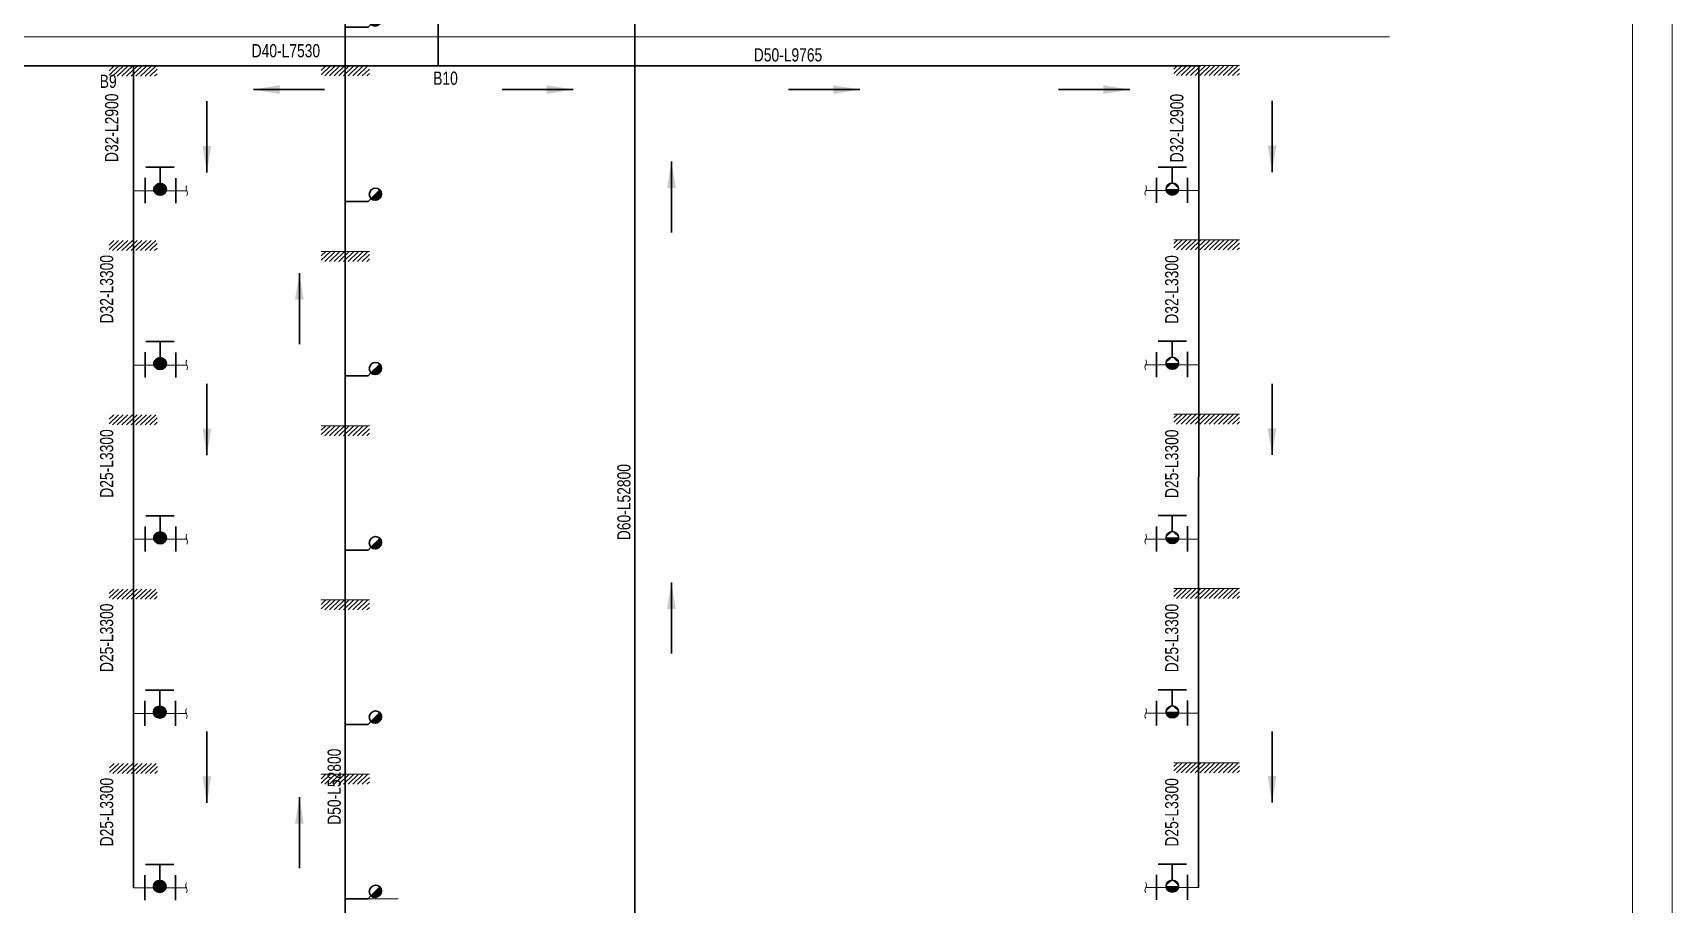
# Model space of a CAD drawing. Header units: millimetres. Extents: x -819040 to 60987, y -269988 to 131461.
# Drawn here: x -92518 to -61465, y 83075 to 99574 of the extents above; entities that cross this region are included whole.
import ezdxf

# ---------------------------------------------------------------- set-up
doc = ezdxf.new("R2010")
doc.units = ezdxf.units.MM
doc.linetypes.add('ACAD_ISO02W100', pattern=[15, 12, -3])
doc.linetypes.add('DOT', pattern=[0.25, 0, -0.25])
doc.layers.get('0').update_dxf_attribs({"lineweight": 9})
doc.layers.get('Defpoints').update_dxf_attribs({"lineweight": 9})
for name, color, linetype, lineweight in [('CAP LANH-CONTINOUS', 4, 'Continuous', 30), ('CAP LANH-CONTINOUS @ 50', 4, 'Continuous', 30), ('GHI CHU @ 100', 51, 'Continuous', 9), ('KHUNG GIAY-A2', 7, 'Continuous', 9), ('KICH THUOC', 21, 'Continuous', 13), ('KICH THUOC @ 100', 21, 'Continuous', 13), ('NETMANH', 43, 'Continuous', 9), ('THAY', 9, 'Continuous', 9)]:
    doc.layers.add(name, color=color, linetype=linetype, lineweight=lineweight)
doc.styles.add('KICH THUOC', font='arial.ttf', dxfattribs={"width": 0.75})
doc.styles.add('TCVN-5', font='arial.ttf', dxfattribs={"width": 0.75, "height": 5})
doc.dimstyles.new('TCVN-2.5 D-L', dxfattribs={"dimtxt": 2.5, "dimasz": 1.2, "dimexe": 1.2, "dimexo": 0, "dimgap": 0.8, "dimtad": 1, "dimtoh": 1, "dimdec": 0, "dimzin": 0, "dimdsep": 46, "dimtxsty": 'KICH THUOC', "dimblk": 'ARCHTICK', "dimcen": 1.2, "dimdle": 1.2, "dimse1": 1, "dimse2": 1, "dimsd1": 1, "dimsd2": 1, "dimclrd": 256, "dimclre": 256, "dimclrt": 256, "dimadec": 0, "dimazin": 0, "dimtm": 1e-09, "dimtfac": 1, "dimtdec": 0, "dimtofl": 0, "dimtmove": 0, "dimatfit": 2, "dimfxl": 1, "dimtolj": 1, "dimtzin": 0, "dimlwd": -1, "dimlwe": -1, "dimarcsym": 1})
doc.dimstyles.new('TCVN-5 D-i-L', dxfattribs={"dimtxt": 5, "dimasz": 1.2, "dimexe": 1.2, "dimexo": 0, "dimgap": 0.8, "dimtad": 1, "dimtoh": 1, "dimdec": 0, "dimzin": 0, "dimdsep": 46, "dimtxsty": 'KICH THUOC', "dimblk": 'ARCHTICK', "dimcen": 1.2, "dimdle": 1.2, "dimse1": 1, "dimse2": 1, "dimsd1": 1, "dimsd2": 1, "dimclrd": 256, "dimclre": 256, "dimclrt": 256, "dimadec": 0, "dimazin": 0, "dimtm": 1e-09, "dimtfac": 1, "dimtdec": 0, "dimtofl": 0, "dimtmove": 1, "dimatfit": 2, "dimfxl": 1, "dimtolj": 1, "dimtzin": 0, "dimlwd": -1, "dimlwe": -1, "dimarcsym": 1})

# ---------------------------------------------------------------- blocks, each defined once
blk = doc.blocks.new('*D1930')
at = {"layer": 'Defpoints', "color": 0, "transparency": 16777216}
for p in [(-96777, 98946), (-90609, 98946), (-90609, 98946)]:
    blk.add_point(p, dxfattribs=at)
at = {"layer": 'KICH THUOC', "transparency": 16777216, "insert": (-93693, 99154), "char_height": 250, "attachment_point": 5, "style": 'KICH THUOC'}
blk.add_mtext('\\A1;D40-L6870', dxfattribs=at)
blk = doc.blocks.new('_ArchTick')
at = {"color": 0, "linetype": 'ByBlock', "const_width": 0.15}
blk.add_lwpolyline([(-0.5, -0.5), (0.5, 0.5)], dxfattribs=at)
blk = doc.blocks.new('*D1931')
at = {"layer": 'Defpoints', "color": 0, "transparency": 16777216}
for p in [(-90609, 98946), (-84838, 98946), (-84838, 98946)]:
    blk.add_point(p, dxfattribs=at)
at = {"layer": 'KICH THUOC', "transparency": 16777216, "insert": (-87724, 99233), "char_height": 250, "attachment_point": 5, "style": 'KICH THUOC'}
blk.add_mtext('\\A1;D40-L7530', dxfattribs=at)
blk = doc.blocks.new('*D1932')
at = {"layer": 'Defpoints', "color": 0, "transparency": 16777216}
for p in [(-84838, 98946), (-70434, 98946), (-70434, 97823)]:
    blk.add_point(p, dxfattribs=at)
at = {"layer": 'KICH THUOC', "transparency": 16777216, "insert": (-78213, 99154), "char_height": 250, "attachment_point": 5, "style": 'KICH THUOC'}
blk.add_mtext('\\A1;D50-L9765', dxfattribs=at)
blk = doc.blocks.new('*D1938')
at = {"layer": 'Defpoints', "color": 0, "transparency": 16777216}
for p in [(-84838, 115446), (-84838, 98946), (-84838, 98946)]:
    blk.add_point(p, dxfattribs=at)
at = {"layer": 'KICH THUOC', "transparency": 16777216, "insert": (-85046, 107196), "char_height": 250, "attachment_point": 5, "rotation": 89.9995, "style": 'KICH THUOC'}
blk.add_mtext('\\A1;D50-L16500', dxfattribs=at)
blk = doc.blocks.new('*D1954')
at = {"layer": 'Defpoints', "color": 0, "transparency": 16777216}
for p in [(-90910, 86469), (-90609, 86469), (-90609, 83169)]:
    blk.add_point(p, dxfattribs=at)
at = {"layer": 'KICH THUOC', "transparency": 16777216, "insert": (-91118, 84819), "char_height": 250, "attachment_point": 5, "rotation": 90, "style": 'KICH THUOC'}
blk.add_mtext('\\A1;D25-L3300', dxfattribs=at)
blk = doc.blocks.new('*D1955')
at = {"layer": 'Defpoints', "color": 0, "transparency": 16777216}
for p in [(-90910, 89769), (-90602, 89769), (-90609, 86469)]:
    blk.add_point(p, dxfattribs=at)
at = {"layer": 'KICH THUOC', "transparency": 16777216, "insert": (-91118, 88119), "char_height": 250, "attachment_point": 5, "rotation": 90, "style": 'KICH THUOC'}
blk.add_mtext('\\A1;D25-L3300', dxfattribs=at)
blk = doc.blocks.new('*D1956')
at = {"layer": 'Defpoints', "color": 0, "transparency": 16777216}
for p in [(-90910, 93069), (-90602, 93069), (-90602, 89769)]:
    blk.add_point(p, dxfattribs=at)
at = {"layer": 'KICH THUOC', "transparency": 16777216, "insert": (-91118, 91419), "char_height": 250, "attachment_point": 5, "rotation": 90, "style": 'KICH THUOC'}
blk.add_mtext('\\A1;D25-L3300', dxfattribs=at)
blk = doc.blocks.new('*D1957')
at = {"layer": 'Defpoints', "color": 0, "transparency": 16777216}
for p in [(-90910, 96369), (-90602, 96369), (-90602, 93069)]:
    blk.add_point(p, dxfattribs=at)
at = {"layer": 'KICH THUOC', "transparency": 16777216, "insert": (-91118, 94719), "char_height": 250, "attachment_point": 5, "rotation": 90, "style": 'KICH THUOC'}
blk.add_mtext('\\A1;D32-L3300', dxfattribs=at)
blk = doc.blocks.new('*D1958')
at = {"layer": 'Defpoints', "color": 0, "transparency": 16777216}
for p in [(-90813, 99269), (-90599, 99269), (-90602, 96369)]:
    blk.add_point(p, dxfattribs=at)
at = {"layer": 'KICH THUOC', "transparency": 16777216, "insert": (-91022, 97775), "char_height": 250, "attachment_point": 5, "rotation": 89.9304, "style": 'KICH THUOC'}
blk.add_mtext('\\A1;D32-L2900', dxfattribs=at)
blk = doc.blocks.new('*D1959')
at = {"layer": 'Defpoints', "color": 0, "transparency": 16777216}
for p in [(-70735, 86464), (-70434, 86464), (-70434, 83164)]:
    blk.add_point(p, dxfattribs=at)
at = {"layer": 'KICH THUOC', "transparency": 16777216, "insert": (-70943, 84814), "char_height": 250, "attachment_point": 5, "rotation": 90, "style": 'KICH THUOC'}
blk.add_mtext('\\A1;D25-L3300', dxfattribs=at)
blk = doc.blocks.new('*D1960')
at = {"layer": 'Defpoints', "color": 0, "transparency": 16777216}
for p in [(-70735, 89764), (-70427, 89764), (-70434, 86464)]:
    blk.add_point(p, dxfattribs=at)
at = {"layer": 'KICH THUOC', "transparency": 16777216, "insert": (-70943, 88114), "char_height": 250, "attachment_point": 5, "rotation": 90, "style": 'KICH THUOC'}
blk.add_mtext('\\A1;D25-L3300', dxfattribs=at)
blk = doc.blocks.new('*D1961')
at = {"layer": 'Defpoints', "color": 0, "transparency": 16777216}
for p in [(-70735, 93064), (-70427, 93064), (-70427, 89764)]:
    blk.add_point(p, dxfattribs=at)
at = {"layer": 'KICH THUOC', "transparency": 16777216, "insert": (-70943, 91414), "char_height": 250, "attachment_point": 5, "rotation": 90, "style": 'KICH THUOC'}
blk.add_mtext('\\A1;D25-L3300', dxfattribs=at)
blk = doc.blocks.new('*D1962')
at = {"layer": 'Defpoints', "color": 0, "transparency": 16777216}
for p in [(-70735, 96364), (-70427, 96364), (-70427, 93064)]:
    blk.add_point(p, dxfattribs=at)
at = {"layer": 'KICH THUOC', "transparency": 16777216, "insert": (-70943, 94714), "char_height": 250, "attachment_point": 5, "rotation": 90, "style": 'KICH THUOC'}
blk.add_mtext('\\A1;D32-L3300', dxfattribs=at)
blk = doc.blocks.new('*D1963')
at = {"layer": 'Defpoints', "color": 0, "transparency": 16777216}
for p in [(-70638, 99264), (-70424, 99264), (-70427, 96364)]:
    blk.add_point(p, dxfattribs=at)
at = {"layer": 'KICH THUOC', "transparency": 16777216, "insert": (-70848, 97769), "char_height": 250, "attachment_point": 5, "rotation": 89.9304, "style": 'KICH THUOC'}
blk.add_mtext('\\A1;D32-L2900', dxfattribs=at)
blk = doc.blocks.new('*U250')
at = {"layer": 'CAP LANH-CONTINOUS'}
h = blk.add_hatch(color=4, dxfattribs=at)
edge = h.paths.add_edge_path()
edge.add_ellipse((228, 12), major_axis=(-84.4, -84.4), ratio=0.942857, start_angle=360, end_angle=540)
edge.add_line((312, 96), (143, -73))
for p, q in [((143, -73), (312, 96)), ((87, -128), (-344, -128)), ((87, -128), (143, -73))]:
    blk.add_line(p, q, dxfattribs=at)
blk.add_ellipse((228, 12), major_axis=(-84.4, -84.4), ratio=0.942857, start_param=3.141593, end_param=9.424778, dxfattribs=at)
blk = doc.blocks.new('*U251')
at = {"layer": 'CAP LANH-CONTINOUS', "color": 0, "linetype": 'ByBlock', "lineweight": -2, "transparency": 16777216}
for p in [(0, 42900), (0, 39600), (0, 36300), (0, 33000), (0, 29700), (0, 26400), (0, 23100), (0, 19800), (0, 16500), (0, 13200), (0, 9900), (0, 6600), (0, 3300), (0, 0)]:
    blk.add_blockref('*U250', p, dxfattribs=at)
blk = doc.blocks.new('*D2138')
at = {"layer": 'Defpoints', "color": 0, "transparency": 16777216}
for p in [(-81112, 117893), (-81112, 117893), (-81112, 63483)]:
    blk.add_point(p, dxfattribs=at)
at = {"layer": 'KICH THUOC', "transparency": 16777216, "insert": (-81320, 90688), "char_height": 250, "attachment_point": 5, "rotation": 90, "style": 'KICH THUOC'}
blk.add_mtext('\\A1;D60-L52800', dxfattribs=at)
blk = doc.blocks.new('*D2140')
at = {"layer": 'Defpoints', "color": 0, "transparency": 16777216}
for p in [(-86599, 108635), (-86599, 108635), (-86599, 61964)]:
    blk.add_point(p, dxfattribs=at)
at = {"layer": 'KICH THUOC', "transparency": 16777216, "insert": (-86807, 85300), "char_height": 250, "attachment_point": 5, "rotation": 90, "style": 'KICH THUOC'}
blk.add_mtext('\\A1;D50-L52800', dxfattribs=at)
blk = doc.blocks.new('*U254')
at = {"layer": 'CAP LANH-CONTINOUS @ 50'}
blk.add_leader([(673, 0), (0, 0)], dimstyle='TCVN-5 D-i-L', override={"dimscale": 50, "dimasz": 5, "dimgap": 0.8, "dimtad": 0}, dxfattribs=at)

msp = doc.modelspace()

# ---------------------------------------------------------------- hatches: boundary and pattern name
at = {"layer": 'CAP LANH-CONTINOUS'}
h = msp.add_hatch(color=4, dxfattribs=at)
edge = h.paths.add_edge_path()
edge.add_ellipse((-90106.1, 96611.4), major_axis=(-119.4, 0), ratio=0.9428571, start_angle=-1.85398, end_angle=90)
edge.add_ellipse((-90106.1, 96611.4), major_axis=(-119.4, 0), ratio=0.9428571, start_angle=90, end_angle=181.85398)
edge.add_line((-89986.8, 96615.1), (-90225.5, 96615.1))
edge = h.paths.add_edge_path()
edge.add_line((-90225.5, 96615.1), (-89986.8, 96615.1))
edge.add_ellipse((-90106.1, 96611.4), major_axis=(-119.4, 0), ratio=0.9428571, start_angle=181.85398, end_angle=270)
edge.add_ellipse((-90106.1, 96611.4), major_axis=(119.4, 0), ratio=0.9428571, start_angle=90, end_angle=178.14602)
h = msp.add_hatch(color=4, dxfattribs=at)
edge = h.paths.add_edge_path()
edge.add_ellipse((-70934.2, 96615.2), major_axis=(119.4, 0), ratio=0.9428571, start_angle=270, end_angle=361.85398, ccw=False)
edge.add_ellipse((-70934.2, 96615.2), major_axis=(119.4, 0), ratio=0.9428571, start_angle=178.14602, end_angle=270, ccw=False)
edge.add_line((-71053.6, 96618.8), (-70814.9, 96618.8))
edge = h.paths.add_edge_path()
edge.add_line((-70814.9, 96618.8), (-71053.6, 96618.8))
edge.add_ellipse((-70934.2, 96615.2), major_axis=(119.4, 0), ratio=0.9428571, start_angle=90, end_angle=178.14602, ccw=False)
edge.add_ellipse((-70934.2, 96615.2), major_axis=(-119.4, 0), ratio=0.9428571, start_angle=181.85398, end_angle=270, ccw=False)
h = msp.add_hatch(color=4, dxfattribs=at)
edge = h.paths.add_edge_path()
edge.add_ellipse((-90106.1, 93311.4), major_axis=(-119.4, 0), ratio=0.9428571, start_angle=-1.85398, end_angle=90)
edge.add_ellipse((-90106.1, 93311.4), major_axis=(119.4, 0), ratio=0.9428571, start_angle=270, end_angle=361.85398)
edge.add_line((-89986.8, 93315.1), (-90225.5, 93315.1))
edge = h.paths.add_edge_path()
edge.add_line((-90225.5, 93315.1), (-89986.8, 93315.1))
edge.add_ellipse((-90106.1, 93311.4), major_axis=(-119.4, 0), ratio=0.9428571, start_angle=181.85398, end_angle=270)
edge.add_ellipse((-90106.1, 93311.4), major_axis=(-119.4, 0), ratio=0.9428571, start_angle=-90, end_angle=-1.85398)
h = msp.add_hatch(color=4, dxfattribs=at)
edge = h.paths.add_edge_path()
edge.add_ellipse((-70934.2, 93316.7), major_axis=(119.4, 0), ratio=0.9428571, start_angle=270, end_angle=361.85398, ccw=False)
edge.add_ellipse((-70934.2, 93316.7), major_axis=(119.4, 0), ratio=0.9428571, start_angle=178.14602, end_angle=270, ccw=False)
edge.add_line((-71053.6, 93320.4), (-70814.9, 93320.4))
edge = h.paths.add_edge_path()
edge.add_line((-70814.9, 93320.4), (-71053.6, 93320.4))
edge.add_ellipse((-70934.2, 93316.7), major_axis=(119.4, 0), ratio=0.9428571, start_angle=90, end_angle=178.14602, ccw=False)
edge.add_ellipse((-70934.2, 93316.7), major_axis=(-119.4, 0), ratio=0.9428571, start_angle=181.85398, end_angle=270, ccw=False)
h = msp.add_hatch(color=4, dxfattribs=at)
edge = h.paths.add_edge_path()
edge.add_ellipse((-90106.1, 90011.4), major_axis=(-119.4, 0), ratio=0.9428571, start_angle=-1.85398, end_angle=90)
edge.add_ellipse((-90106.1, 90011.4), major_axis=(-119.4, 0), ratio=0.9428571, start_angle=90, end_angle=181.85398)
edge.add_line((-89986.8, 90015.1), (-90225.5, 90015.1))
edge = h.paths.add_edge_path()
edge.add_line((-90225.5, 90015.1), (-89986.8, 90015.1))
edge.add_ellipse((-90106.1, 90011.4), major_axis=(-119.4, 0), ratio=0.9428571, start_angle=181.85398, end_angle=270)
edge.add_ellipse((-90106.1, 90011.4), major_axis=(119.4, 0), ratio=0.9428571, start_angle=90, end_angle=178.14602)
h = msp.add_hatch(color=4, dxfattribs=at)
edge = h.paths.add_edge_path()
edge.add_ellipse((-70934.2, 90016.7), major_axis=(119.4, 0), ratio=0.9428571, start_angle=270, end_angle=361.85398, ccw=False)
edge.add_ellipse((-70934.2, 90016.7), major_axis=(119.4, 0), ratio=0.9428571, start_angle=178.14602, end_angle=270, ccw=False)
edge.add_line((-71053.6, 90020.4), (-70814.9, 90020.4))
edge = h.paths.add_edge_path()
edge.add_line((-70814.9, 90020.4), (-71053.6, 90020.4))
edge.add_ellipse((-70934.2, 90016.7), major_axis=(119.4, 0), ratio=0.9428571, start_angle=90, end_angle=178.14602, ccw=False)
edge.add_ellipse((-70934.2, 90016.7), major_axis=(-119.4, 0), ratio=0.9428571, start_angle=181.85398, end_angle=270, ccw=False)
h = msp.add_hatch(color=4, dxfattribs=at)
edge = h.paths.add_edge_path()
edge.add_ellipse((-90112.9, 86711.4), major_axis=(119.4, 0), ratio=0.9428571, start_angle=178.14602, end_angle=270)
edge.add_ellipse((-90112.9, 86711.4), major_axis=(-119.4, 0), ratio=0.9428571, start_angle=90, end_angle=181.85398)
edge.add_line((-89993.6, 86715.1), (-90232.2, 86715.1))
edge = h.paths.add_edge_path()
edge.add_line((-90232.2, 86715.1), (-89993.6, 86715.1))
edge.add_ellipse((-90112.9, 86711.4), major_axis=(-119.4, 0), ratio=0.9428571, start_angle=181.85398, end_angle=270)
edge.add_ellipse((-90112.9, 86711.4), major_axis=(-119.4, 0), ratio=0.9428571, start_angle=-90, end_angle=-1.85398)
h = msp.add_hatch(color=4, dxfattribs=at)
edge = h.paths.add_edge_path()
edge.add_ellipse((-70934.2, 86716.7), major_axis=(119.4, 0), ratio=0.9428571, start_angle=270, end_angle=361.85398, ccw=False)
edge.add_ellipse((-70934.2, 86716.7), major_axis=(119.4, 0), ratio=0.9428571, start_angle=178.14602, end_angle=270, ccw=False)
edge.add_line((-71053.6, 86720.4), (-70814.9, 86720.4))
edge = h.paths.add_edge_path()
edge.add_line((-70814.9, 86720.4), (-71053.6, 86720.4))
edge.add_ellipse((-70934.2, 86716.7), major_axis=(119.4, 0), ratio=0.9428571, start_angle=90, end_angle=178.14602, ccw=False)
edge.add_ellipse((-70934.2, 86716.7), major_axis=(-119.4, 0), ratio=0.9428571, start_angle=181.85398, end_angle=270, ccw=False)
h = msp.add_hatch(color=4, dxfattribs=at)
edge = h.paths.add_edge_path()
edge.add_ellipse((-90112.9, 83411.4), major_axis=(-119.4, 0), ratio=0.9428571, start_angle=-1.85398, end_angle=90)
edge.add_ellipse((-90112.9, 83411.4), major_axis=(-119.4, 0), ratio=0.9428571, start_angle=90, end_angle=181.85398)
edge.add_line((-89993.6, 83415.1), (-90232.2, 83415.1))
edge = h.paths.add_edge_path()
edge.add_line((-90232.2, 83415.1), (-89993.6, 83415.1))
edge.add_ellipse((-90112.9, 83411.4), major_axis=(-119.4, 0), ratio=0.9428571, start_angle=181.85398, end_angle=270)
edge.add_ellipse((-90112.9, 83411.4), major_axis=(119.4, 0), ratio=0.9428571, start_angle=90, end_angle=178.14602)
h = msp.add_hatch(color=4, dxfattribs=at)
edge = h.paths.add_edge_path()
edge.add_ellipse((-70934.2, 83416.7), major_axis=(119.4, 0), ratio=0.9428571, start_angle=270, end_angle=361.85398, ccw=False)
edge.add_ellipse((-70934.2, 83416.7), major_axis=(119.4, 0), ratio=0.9428571, start_angle=178.14602, end_angle=270, ccw=False)
edge.add_line((-71053.6, 83420.4), (-70814.9, 83420.4))
edge = h.paths.add_edge_path()
edge.add_line((-70814.9, 83420.4), (-71053.6, 83420.4))
edge.add_ellipse((-70934.2, 83416.7), major_axis=(119.4, 0), ratio=0.9428571, start_angle=90, end_angle=178.14602, ccw=False)
edge.add_ellipse((-70934.2, 83416.7), major_axis=(-119.4, 0), ratio=0.9428571, start_angle=181.85398, end_angle=270, ccw=False)
at = {"layer": 'NETMANH'}
h = msp.add_hatch(dxfattribs=at)
h.set_pattern_fill('ANSI31', color=256, scale=500)
h.set_pattern_definition([(43.315316, (-344110.23, -57216.955), (-44.194174, 41.668792), [])])
h.paths.add_polyline_path([(-90162, 98941), (-91073.8, 98941), (-91073.8, 98751.6), (-90162, 98751.6)])
h = msp.add_hatch(dxfattribs=at)
h.set_pattern_fill('ANSI31', color=256, scale=500)
h.set_pattern_definition([(43.315316, (-340091.546, -57211.64), (-44.194174, 41.668792), [])])
h.paths.add_polyline_path([(-86143.4, 98946.3), (-87055.1, 98946.3), (-87055.1, 98756.9), (-86143.4, 98756.9)])
at = {"layer": 'NETMANH', "linetype": 'DOT'}
h = msp.add_hatch(dxfattribs=at)
h.set_pattern_fill('ANSI31', color=256, scale=500)
h.set_pattern_definition([(43.315316, (-341358.255, -44442.37), (-44.194174, 41.668792), [])])
h.paths.add_polyline_path([(-69662.7, 98951.6), (-70904.5, 98951.6), (-70904.5, 98763.1), (-69662.7, 98763.1)])
h = msp.add_hatch(dxfattribs=at)
h.set_pattern_fill('ANSI31', color=256, scale=500)
h.set_pattern_definition([(43.315316, (-341358.255, -47742.37), (-44.194174, 41.668792), [])])
h.paths.add_polyline_path([(-69662.7, 95651.6), (-70904.5, 95651.6), (-70904.5, 95463.1), (-69662.7, 95463.1)])
at = {"layer": 'NETMANH'}
h = msp.add_hatch(dxfattribs=at)
h.set_pattern_fill('ANSI31', color=256, scale=500)
h.set_pattern_definition([(43.315316, (-344110.23, -60516.955), (-44.194174, 41.668792), [])])
h.paths.add_polyline_path([(-90162, 95641), (-91073.8, 95641), (-91073.8, 95451.6), (-90162, 95451.6)])
h = msp.add_hatch(dxfattribs=at)
h.set_pattern_fill('ANSI31', color=256, scale=500)
h.set_pattern_definition([(43.315316, (-340091.546, -60722.7), (-44.194174, 41.668792), [])])
h.paths.add_polyline_path([(-86143.4, 95435.3), (-87055.1, 95435.3), (-87055.1, 95245.9), (-86143.4, 95245.9)])
h = msp.add_hatch(dxfattribs=at)
h.set_pattern_fill('ANSI31', color=256, scale=500)
h.set_pattern_definition([(43.315316, (-344110.23, -63816.955), (-44.194174, 41.668792), [])])
h.paths.add_polyline_path([(-90162, 92341), (-91073.8, 92341), (-91073.8, 92151.6), (-90162, 92151.6)])
at = {"layer": 'NETMANH', "linetype": 'DOT'}
h = msp.add_hatch(dxfattribs=at)
h.set_pattern_fill('ANSI31', color=256, scale=500)
h.set_pattern_definition([(43.315316, (-341358.255, -51042.37), (-44.194174, 41.668792), [])])
h.paths.add_polyline_path([(-69662.7, 92351.6), (-70904.5, 92351.6), (-70904.5, 92163.1), (-69662.7, 92163.1)])
at = {"layer": 'NETMANH'}
h = msp.add_hatch(dxfattribs=at)
h.set_pattern_fill('ANSI31', color=256, scale=500)
h.set_pattern_definition([(43.315316, (-340091.546, -64022.7), (-44.194174, 41.668792), [])])
h.paths.add_polyline_path([(-86143.4, 92135.3), (-87055.1, 92135.3), (-87055.1, 91945.9), (-86143.4, 91945.9)])
h = msp.add_hatch(dxfattribs=at)
h.set_pattern_fill('ANSI31', color=256, scale=500)
h.set_pattern_definition([(43.315316, (-344110.23, -67116.955), (-44.194174, 41.668792), [])])
h.paths.add_polyline_path([(-90162, 89041), (-91073.8, 89041), (-91073.8, 88851.6), (-90162, 88851.6)])
h = msp.add_hatch(dxfattribs=at)
h.set_pattern_fill('ANSI31', color=256, scale=500)
h.set_pattern_definition([(43.315316, (-340091.546, -67322.7), (-44.194174, 41.668792), [])])
h.paths.add_polyline_path([(-86143.4, 88835.3), (-87055.1, 88835.3), (-87055.1, 88645.9), (-86143.4, 88645.9)])
at = {"layer": 'NETMANH', "linetype": 'DOT'}
h = msp.add_hatch(dxfattribs=at)
h.set_pattern_fill('ANSI31', color=256, scale=500)
h.set_pattern_definition([(43.315316, (-341358.255, -54342.37), (-44.194174, 41.668792), [])])
h.paths.add_polyline_path([(-69662.7, 89051.6), (-70904.5, 89051.6), (-70904.5, 88863.1), (-69662.7, 88863.1)])
at = {"layer": 'NETMANH'}
h = msp.add_hatch(dxfattribs=at)
h.set_pattern_fill('ANSI31', color=256, scale=500)
h.set_pattern_definition([(43.315316, (-344101.23, -70416.955), (-44.194174, 41.668792), [])])
h.paths.add_polyline_path([(-90153, 85741), (-91064.8, 85741), (-91064.8, 85551.6), (-90153, 85551.6)])
at = {"layer": 'NETMANH', "linetype": 'DOT'}
h = msp.add_hatch(dxfattribs=at)
h.set_pattern_fill('ANSI31', color=256, scale=500)
h.set_pattern_definition([(43.315316, (-341358.255, -57642.37), (-44.194174, 41.668792), [])])
h.paths.add_polyline_path([(-69662.7, 85751.6), (-70904.5, 85751.6), (-70904.5, 85563.1), (-69662.7, 85563.1)])
at = {"layer": 'NETMANH'}
h = msp.add_hatch(dxfattribs=at)
h.set_pattern_fill('ANSI31', color=256, scale=500)
h.set_pattern_definition([(43.315316, (-340091.546, -70622.7), (-44.194174, 41.668792), [])])
h.paths.add_polyline_path([(-86143.4, 85535.3), (-87055.1, 85535.3), (-87055.1, 85345.9), (-86143.4, 85345.9)])

# ---------------------------------------------------------------- linework, layer by layer
at = {"layer": 'CAP LANH-CONTINOUS', "ltscale": 4}
for p, q in [((-81112.2, 63483.4), (-81112.2, 117893.4)), ((-86599.2, 61964.3), (-86599.2, 108635.3)), ((-84838.2, 100030.5), (-84838.2, 98946.3)), ((-84838.2, 98946.3), (-103977.1, 98946.3)), ((-90608.9, 98946.3), (-90608.9, 83383.9)), ((-84838.2, 98946.3), (-70433.9, 98946.3)), ((-70434.2, 98946.3), (-70438.2, 83389.2))]:
    msp.add_line(p, q, dxfattribs=at)
at = {"layer": 'CAP LANH-CONTINOUS'}
for p, q in [((-90377.4, 97027.1), (-89840.4, 97027.1)), ((-90106.1, 96724), (-90106.1, 97021.9)), ((-70662.9, 97030.8), (-71200, 97030.8)), ((-70934.2, 96727.7), (-70934.2, 97025.6)), ((-90391.9, 96350.5), (-90391.9, 96826.5)), ((-89809.2, 96350.5), (-89809.2, 96823.3)), ((-71231.2, 96354.2), (-71231.2, 96827)), ((-70648.4, 96354.2), (-70648.4, 96830.2)), ((-90391.9, 93050.5), (-90391.9, 93526.5)), ((-90377.4, 93727.1), (-89840.4, 93727.1)), ((-90106.1, 93424), (-90106.1, 93721.9)), ((-89809.2, 93050.5), (-89809.2, 93523.3)), ((-71231.2, 93055.8), (-71231.2, 93528.6)), ((-70662.9, 93732.4), (-71200, 93732.4)), ((-70934.2, 93429.3), (-70934.2, 93727.2)), ((-70648.4, 93055.8), (-70648.4, 93531.8)), ((-90377.4, 90427.1), (-89840.4, 90427.1)), ((-90106.1, 90124), (-90106.1, 90421.9)), ((-70662.9, 90432.4), (-71200, 90432.4)), ((-70934.2, 90129.3), (-70934.2, 90427.2)), ((-90391.9, 89750.5), (-90391.9, 90226.5)), ((-89809.2, 89750.5), (-89809.2, 90223.3)), ((-71231.2, 89755.8), (-71231.2, 90228.6)), ((-70648.4, 89755.8), (-70648.4, 90231.8)), ((-90384.2, 87127.1), (-89847.2, 87127.1)), ((-90112.9, 86824), (-90112.9, 87121.9)), ((-70662.9, 87132.4), (-71200, 87132.4)), ((-70934.2, 86829.3), (-70934.2, 87127.2)), ((-90398.7, 86450.5), (-90398.7, 86926.5)), ((-89815.9, 86450.5), (-89815.9, 86923.3)), ((-71231.2, 86455.8), (-71231.2, 86928.6)), ((-70648.4, 86455.8), (-70648.4, 86931.8)), ((-90398.7, 83150.5), (-90398.7, 83626.5)), ((-90384.2, 83827.1), (-89847.2, 83827.1)), ((-90112.9, 83524), (-90112.9, 83821.9)), ((-89815.9, 83150.5), (-89815.9, 83623.3)), ((-71231.2, 83155.8), (-71231.2, 83628.6)), ((-70662.9, 83832.4), (-71200, 83832.4)), ((-70934.2, 83529.3), (-70934.2, 83827.2)), ((-70648.4, 83155.8), (-70648.4, 83631.8))]:
    msp.add_line(p, q, dxfattribs=at)
for centre, major_axis in [((-90106.1, 96611.4), (-119.4, 0)), ((-70934.2, 96615.2), (119.4, 0)), ((-70934.2, 93316.7), (119.4, 0)), ((-70934.2, 90016.7), (119.4, 0)), ((-70934.2, 86716.7), (119.4, 0)), ((-70934.2, 83416.7), (119.4, 0))]:
    msp.add_ellipse(centre, major_axis=major_axis, ratio=0.9428571, start_param=3.1415927, end_param=9.424778, dxfattribs=at)
for centre in [(-90106.1, 93311.4), (-90106.1, 90011.4), (-90112.9, 86711.4), (-90112.9, 83411.4)]:
    msp.add_ellipse(centre, major_axis=(119.4, 0), ratio=0.9428571, dxfattribs=at)
at = {"layer": 'KHUNG GIAY-A2'}
for points in [[(-61465.5, 42361.3), (-61465.5, 131461.3), (-124465.5, 131461.3), (-124465.5, 42361.3)], [(-120715.5, 130711.3), (-62215.5, 130711.3), (-62215.5, 43111.3), (-120715.5, 43111.3)]]:
    msp.add_lwpolyline(points, close=True, dxfattribs=at)
at = {"layer": 'NETMANH', "linetype": 'ACAD_ISO02W100'}
msp.add_line((-66818.7, 99496.8), (-119087.3, 99496.8), dxfattribs=at)
at = {"layer": 'NETMANH'}
for p, q in [((-87055.1, 98946.3), (-86143.4, 98946.3)), ((-70904.5, 98951.6), (-69662.7, 98951.6)), ((-70904.5, 95651.6), (-69662.7, 95651.6)), ((-87055.1, 95435.3), (-86143.4, 95435.3)), ((-70904.5, 92351.6), (-69662.7, 92351.6)), ((-87055.1, 92135.3), (-86143.4, 92135.3)), ((-87055.1, 88835.3), (-86143.4, 88835.3)), ((-70904.5, 89051.6), (-69662.7, 89051.6)), ((-70904.5, 85751.6), (-69662.7, 85751.6)), ((-87055.1, 85535.3), (-86143.4, 85535.3))]:
    msp.add_line(p, q, dxfattribs=at)
at = {"layer": 'THAY'}
for p, q in [((-90602.2, 96583.9), (-89602.2, 96583.9)), ((-70438.2, 96587.6), (-71438.2, 96587.6)), ((-90602.2, 93283.9), (-89602.2, 93283.9)), ((-70438.2, 93289.2), (-71438.2, 93289.2)), ((-90602.2, 89983.9), (-89602.2, 89983.9)), ((-70438.2, 89989.2), (-71438.2, 89989.2)), ((-90608.9, 86683.9), (-89608.9, 86683.9)), ((-70438.2, 86689.2), (-71438.2, 86689.2)), ((-90608.9, 83383.9), (-89608.9, 83383.9)), ((-70438.2, 83389.2), (-71438.2, 83389.2)), ((-86599.2, 83178.1), (-85599.2, 83178.1))]:
    msp.add_line(p, q, dxfattribs=at)
at = {"layer": 'THAY', "linetype": 'ByBlock'}
for p, q in [((-90602.2, 96583.9), (-89616.5, 96583.9)), ((-70438.2, 96587.6), (-71423.8, 96587.6)), ((-90602.2, 93283.9), (-89616.5, 93283.9)), ((-70438.2, 93289.2), (-71423.8, 93289.2)), ((-90602.2, 89983.9), (-89616.5, 89983.9)), ((-70438.2, 89989.2), (-71423.8, 89989.2)), ((-90608.9, 86683.9), (-89623.3, 86683.9)), ((-70438.2, 86689.2), (-71423.8, 86689.2)), ((-90608.9, 83383.9), (-89623.3, 83383.9)), ((-70438.2, 83389.2), (-71423.8, 83389.2))]:
    msp.add_line(p, q, dxfattribs=at)
at = {"layer": 'THAY'}
for centre, major_axis, start_param, end_param in [((-89515.6, 96631), (-100, 0), -0.5235988, 0.5235988), ((-89688.8, 96536.7), (-100, 0), 2.6179939, 3.6651914), ((-71351.6, 96540.5), (100, 0), 2.6179939, 3.6651914), ((-71524.8, 96634.7), (100, 0), -0.5235988, 0.5235988), ((-89515.6, 93331), (-100, 0), -0.5235988, 0.5235988), ((-89688.8, 93236.7), (-100, 0), 2.6179939, 3.6651914), ((-71351.6, 93242), (100, 0), 2.6179939, 3.6651914), ((-71524.8, 93336.3), (100, 0), -0.5235988, 0.5235988), ((-89515.6, 90031), (100, 0), 2.6179939, 3.6651914), ((-71524.8, 90036.3), (100, 0), -0.5235988, 0.5235988), ((-89688.8, 89936.7), (-100, 0), 2.6179939, 3.6651914), ((-71351.6, 89942), (100, 0), 2.6179939, 3.6651914), ((-89522.3, 86731), (100, 0), 2.6179939, 3.6651914), ((-89695.5, 86636.7), (-100, 0), 2.6179939, 3.6651914), ((-71351.6, 86642), (100, 0), 2.6179939, 3.6651914), ((-71524.8, 86736.3), (100, 0), -0.5235988, 0.5235988), ((-89522.3, 83431), (-100, 0), -0.5235988, 0.5235988), ((-89695.5, 83336.7), (-100, 0), 2.6179939, 3.6651914), ((-71351.6, 83342), (100, 0), 2.6179939, 3.6651914), ((-71524.8, 83436.3), (100, 0), -0.5235988, 0.5235988)]:
    msp.add_ellipse(centre, major_axis=major_axis, ratio=0.9428571, start_param=start_param, end_param=end_param, dxfattribs=at)

# ---------------------------------------------------------------- block references
at = {"layer": 'CAP LANH-CONTINOUS'}
msp.add_blockref('*U251', (-86255.6, 63506.1), dxfattribs=at)
at = {"layer": 'CAP LANH-CONTINOUS', "yscale": 2, "zscale": 2}
for p, xscale, rotation in [((-86994.5, 98499), 2, 180), ((-83628.7, 98499), -2, 180), ((-78201.4, 98499), -2, 180), ((-73086.8, 98499), -2, 180), ((-89220.7, 98277.3), 2, 270.0146689516108), ((-69045.1, 98282.6), 2, 270.0146689516108), ((-80421, 95790), 2, 89.99999999999999), ((-87468.4, 93676.2), 2, 89.99999999999999), ((-89220.7, 92925), 2, 270.0146689516108), ((-69045.1, 92930.3), 2, 270.0146689516108), ((-80421, 87818.8), 2, 89.99999999999999), ((-89220.7, 86342.7), 2, 270.0146689516108), ((-69045.1, 86348.1), 2, 270.0146689516108), ((-87468.4, 83755.6), 2, 89.99999999999999)]:
    msp.add_blockref('*U254', p, dxfattribs=dict(at, xscale=xscale, rotation=rotation))

# ---------------------------------------------------------------- texts
at = {"layer": 'GHI CHU @ 100', "char_height": 250, "attachment_point": 1, "style": 'TCVN-5'}
for s, insert in [('B9', (-91250.2, 98780.4)), ('B10', (-84933.5, 98839.1))]:
    msp.add_mtext_dynamic_manual_height_columns(s, width=428.757, gutter_width=1250, heights=[91.2], dxfattribs=dict(at, insert=insert))

# ---------------------------------------------------------------- dimensions: what is measured, and where the dimension line sits
at = {"layer": 'KICH THUOC @ 100'}
for p1, p2, distance, text, override, picture, middle in [((-81112.2, 63483.4), (-81112.2, 117893.4), 0, 'D60-L52800', {"dimscale": 100, "dimpost": 'D32-L<>', "dimtix": 0, "dimtofl": 0, "dimtmove": 1, "dimatfit": 2}, '*D2138', (-81319.9, 90688.4)), ((-86599.2, 61964.3), (-86599.2, 108635.3), 0, 'D50-L52800', {"dimscale": 100, "dimpost": 'D-L<>', "dimtix": 0, "dimtofl": 0, "dimtmove": 0, "dimatfit": 2}, '*D2140', (-86806.9, 85299.8)), ((-90608.9, 83168.7), (-90608.9, 86468.7), 301.1, 'D25-L3300', {"dimscale": 100, "dimpost": 'D20-L<>', "dimtix": 0, "dimtofl": 0, "dimtmove": 0, "dimatfit": 2}, '*D1954', (-91117.7, 84818.7)), ((-70434.2, 83163.5), (-70434.2, 86463.5), 301.1, 'D25-L3300', {"dimscale": 100, "dimpost": 'D20-L<>', "dimtix": 0, "dimtofl": 0, "dimtmove": 0, "dimatfit": 2}, '*D1959', (-70943, 84813.5))]:
    dim = msp.add_aligned_dim(p1=p1, p2=p2, distance=distance, text=text, dimstyle='TCVN-2.5 D-L', override=override, dxfattribs=at)
    dim.commit()
    dim.dimension.update_dxf_attribs({"geometry": picture, "text_midpoint": middle})
dim = msp.add_aligned_dim(p1=(-84838.1, 115446), p2=(-84838.2, 98946.3), distance=0, dimstyle='TCVN-2.5 D-L', override={"dimscale": 100, "dimpost": 'D50-L<>', "dimtix": 0, "dimtofl": 0, "dimtmove": 0, "dimatfit": 2}, dxfattribs=at)
dim.commit()
dim.dimension.update_dxf_attribs({"geometry": '*D1938', "text_midpoint": (-85045.8, 107196.2)})
for base, p1, p2, text, picture, middle in [((-84838.2, 98946.3), (-90608.9, 98946.3), (-84838.2, 98946.3), 'D40-L7530', '*D1931', (-87723.6, 99024.8)), ((-70434.2, 98946.3), (-84838.2, 98946.3), (-70434.2, 97822.8), 'D50-L9765', '*D1932', (-78213.3, 98946.3))]:
    dim = msp.add_linear_dim(base=base, p1=p1, p2=p2, angle=180, text=text, dimstyle='TCVN-2.5 D-L', override={"dimscale": 100, "dimpost": 'D-L<>', "dimtix": 0, "dimtofl": 0, "dimtmove": 1, "dimatfit": 2}, dxfattribs=at)
    dim.commit()
    dim.dimension.update_dxf_attribs({"geometry": picture, "text_midpoint": middle, "dimtype": 160})
for base, p1, p2, angle, text, override, picture, middle in [((-90608.9, 98946.3), (-96777.1, 98946.3), (-90608.9, 98946.3), 180, 'D40-L6870', {"dimscale": 100, "dimpost": 'D40-L<>', "dimtix": 0, "dimtofl": 0, "dimtmove": 1, "dimatfit": 2}, '*D1930', (-93693, 99154)), ((-90910, 93068.7), (-90602.2, 89768.7), (-90602.2, 93068.7), 270, 'D25-L3300', {"dimscale": 100, "dimpost": 'D32-L<>', "dimtix": 0, "dimtofl": 0, "dimtmove": 1, "dimatfit": 2}, '*D1956', (-91117.7, 91418.7)), ((-70735.3, 93063.5), (-70427.5, 89763.5), (-70427.5, 93063.5), 270, 'D25-L3300', {"dimscale": 100, "dimpost": 'D32-L<>', "dimtix": 0, "dimtofl": 0, "dimtmove": 1, "dimatfit": 2}, '*D1961', (-70943, 91413.5))]:
    dim = msp.add_linear_dim(base=base, p1=p1, p2=p2, angle=angle, text=text, dimstyle='TCVN-2.5 D-L', override=override, dxfattribs=at)
    dim.commit()
    dim.dimension.update_dxf_attribs({"geometry": picture, "text_midpoint": middle})
for base, p1, p2, picture, middle in [((-90812.9, 99269), (-90602.2, 96368.7), (-90598.6, 99268.7), '*D1958', (-90814.7, 97774.4)), ((-70638.2, 99263.8), (-70427.5, 96363.5), (-70423.9, 99263.5), '*D1963', (-70640, 97769.2))]:
    dim = msp.add_linear_dim(base=base, p1=p1, p2=p2, angle=89.9304, dimstyle='TCVN-2.5 D-L', override={"dimscale": 100, "dimpost": 'D32-L<>', "dimtix": 0, "dimtofl": 0, "dimtmove": 0, "dimatfit": 2}, dxfattribs=at)
    dim.commit()
    dim.dimension.update_dxf_attribs({"geometry": picture, "text_midpoint": middle, "dimtype": 161})
for base, p1, p2, override, picture, middle in [((-90910, 96368.7), (-90602.2, 93068.7), (-90602.2, 96368.7), {"dimscale": 100, "dimpost": 'D32-L<>', "dimtix": 0, "dimtofl": 0, "dimtmove": 1, "dimatfit": 2}, '*D1957', (-91117.7, 94718.7)), ((-70735.3, 96363.5), (-70427.5, 93063.5), (-70427.5, 96363.5), {"dimscale": 100, "dimpost": 'D32-L<>', "dimtix": 0, "dimtofl": 0, "dimtmove": 1, "dimatfit": 2}, '*D1962', (-70943, 94713.5)), ((-90910, 89768.7), (-90608.9, 86468.7), (-90602.2, 89768.7), {"dimscale": 100, "dimpost": 'D25-L<>', "dimtix": 0, "dimtofl": 0, "dimtmove": 1, "dimatfit": 2}, '*D1955', (-91117.7, 88118.7)), ((-70735.3, 89763.5), (-70434.2, 86463.5), (-70427.5, 89763.5), {"dimscale": 100, "dimpost": 'D25-L<>', "dimtix": 0, "dimtofl": 0, "dimtmove": 1, "dimatfit": 2}, '*D1960', (-70943, 88113.5))]:
    dim = msp.add_linear_dim(base=base, p1=p1, p2=p2, angle=270, dimstyle='TCVN-2.5 D-L', override=override, dxfattribs=at)
    dim.commit()
    dim.dimension.update_dxf_attribs({"geometry": picture, "text_midpoint": middle})

doc.saveas('drawing.dxf')
